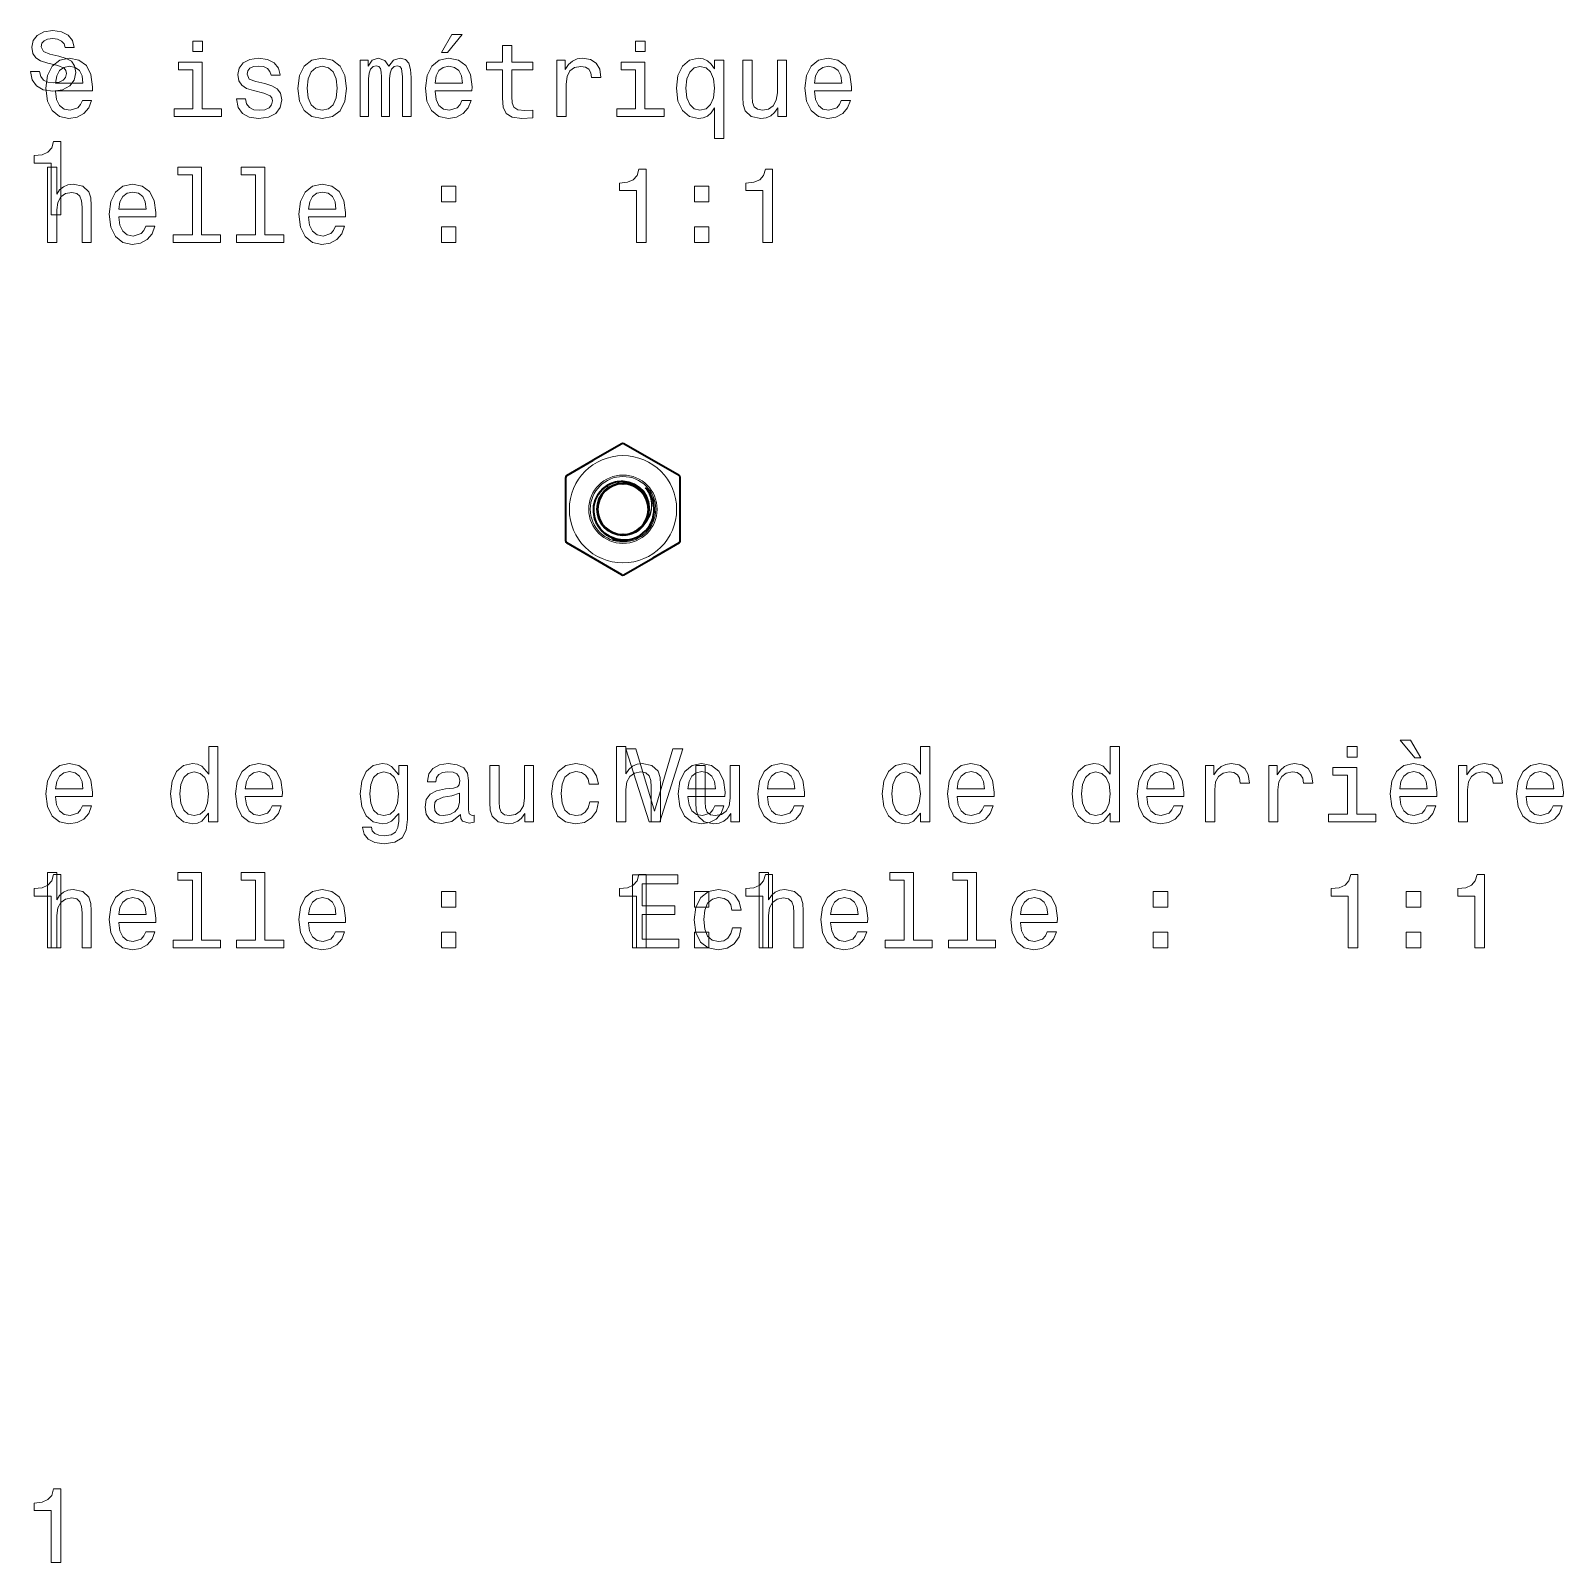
# Model space of a CAD drawing. Extents: x 562 to 708, y 370 to 457.
# Drawn here: x 634.4 to 708, y 369.9 to 443.5 of the extents above; entities that cross this region are included whole.
import ezdxf

# ---------------------------------------------------------------- set-up
doc = ezdxf.new("R2010")
doc.units = 0

msp = doc.modelspace()

# ---------------------------------------------------------------- linework, layer by layer
at = {"color": 7, "lineweight": 35, "ltscale": 0.039872}
for p, q in [((662.799, 423.647), (661.417, 422.849)), ((662.898, 417.353), (664.28, 418.151))]:
    msp.add_line(p, q, dxfattribs=at)
at = {"color": 7, "lineweight": 35, "ltscale": 0.076499}
for p, q in [((665.549, 422.117), (662.898, 423.647)), ((662.799, 417.353), (660.148, 418.883))]:
    msp.add_line(p, q, dxfattribs=at)
at = {"color": 7, "lineweight": 35, "ltscale": 0.036627}
for p, q in [((660.148, 422.117), (661.417, 422.849)), ((665.549, 418.883), (664.28, 418.151))]:
    msp.add_line(p, q, dxfattribs=at)
at = {"color": 7, "lineweight": 35, "ltscale": 0.076498}
for p, q in [((660.099, 418.97), (660.099, 422.03)), ((665.599, 418.97), (665.599, 422.03))]:
    msp.add_line(p, q, dxfattribs=at)
at = {"color": 7, "lineweight": 35, "ltscale": 0.000250245}
for p, q in [((662.844, 421.721), (662.854, 421.721)), ((662.854, 419.279), (662.844, 419.279)), ((662.854, 419.279), (662.844, 419.279)), ((662.854, 419.279), (662.844, 419.279))]:
    msp.add_line(p, q, dxfattribs=at)
at = {"color": 7, "lineweight": 13, "ltscale": 0.000260926}
for p, q in [((662.859, 421.771), (662.849, 421.771)), ((662.838, 419.229), (662.849, 419.229))]:
    msp.add_line(p, q, dxfattribs=at)
at = {"color": 7, "lineweight": 35, "ltscale": 0.001908}
msp.add_line((663.989, 421.474), (663.938, 421.531), dxfattribs=at)
at = {"color": 7, "lineweight": 35, "ltscale": 9.48012e-05}
msp.add_line((663.88, 419.845), (663.882, 419.848), dxfattribs=at)
at = {"color": 7, "lineweight": 13, "ltscale": 0.000737224}
msp.add_line((663.882, 419.848), (663.904, 419.83), dxfattribs=at)
at = {"color": 7, "lineweight": 13}
for points in [[(635.769, 442.254), (635.34, 442.355), (635.022, 442.471), (634.916, 442.708), (634.947, 442.874), (635.053, 442.995), (635.224, 443.071), (635.471, 443.101), (635.708, 443.071), (635.895, 442.98), (636.016, 442.844), (636.066, 442.663), (636.5, 442.663), (636.5, 442.673), (636.424, 443), (636.218, 443.258), (635.895, 443.419), (635.471, 443.48), (635.042, 443.419), (634.73, 443.253), (634.533, 443.005), (634.473, 442.693), (634.518, 442.39), (634.659, 442.178), (634.891, 442.027), (635.229, 441.921), (635.723, 441.8), (636.026, 441.674), (636.107, 441.573), (636.137, 441.422), (636.091, 441.235), (635.97, 441.094), (635.774, 441.003), (635.512, 440.973), (635.234, 441.003), (635.032, 441.109), (634.896, 441.281), (634.841, 441.518), (634.412, 441.518), (634.483, 441.114), (634.689, 440.822), (635.017, 440.645), (635.471, 440.58), (635.945, 440.645), (636.293, 440.822), (636.505, 441.104), (636.581, 441.472), (636.525, 441.79), (636.369, 442.007), (636.112, 442.148)], [(642.664, 442.977), (642.195, 442.977), (642.195, 442.473), (642.664, 442.473)], [(654.132, 442.433), (654.43, 442.433), (655.131, 443.29), (654.637, 443.29)], [(663.916, 442.977), (663.447, 442.977), (663.447, 442.473), (663.916, 442.473)], [(657.068, 441.595), (657.068, 440.239), (657.098, 439.8), (657.239, 439.497), (657.522, 439.321), (658.001, 439.26), (658.525, 439.286), (658.525, 439.669), (658.142, 439.639), (657.794, 439.679), (657.607, 439.805), (657.527, 440.017), (657.511, 440.315), (657.511, 441.595), (658.525, 441.595), (658.525, 441.974), (657.511, 441.974), (657.511, 442.766), (657.068, 442.766), (657.068, 441.974), (656.301, 441.974), (656.301, 441.595)], [(635.609, 440.582), (637.384, 440.582), (637.389, 440.789), (637.308, 441.369), (637.086, 441.802), (636.733, 442.065), (636.264, 442.16), (635.805, 442.059), (635.452, 441.777), (635.225, 441.318), (635.145, 440.713), (635.22, 440.093), (635.447, 439.639), (635.795, 439.356), (636.249, 439.26), (636.643, 439.326), (636.965, 439.497), (637.202, 439.77), (637.339, 440.133), (636.9, 440.133), (636.809, 439.931), (636.678, 439.78), (636.305, 439.659), (636.017, 439.714), (635.8, 439.891), (635.659, 440.178), (635.609, 440.567)], [(635.609, 440.955), (635.664, 441.303), (635.8, 441.56), (636.007, 441.717), (636.279, 441.772), (636.547, 441.717), (636.753, 441.56), (636.88, 441.303), (636.925, 440.955)], [(642.649, 439.729), (642.649, 441.974), (641.509, 441.974), (641.509, 441.595), (642.205, 441.595), (642.205, 439.729), (641.297, 439.729), (641.297, 439.356), (643.567, 439.356), (643.567, 439.729)], [(645.655, 440.935), (645.226, 441.036), (644.908, 441.152), (644.802, 441.389), (644.833, 441.555), (644.939, 441.676), (645.11, 441.752), (645.357, 441.782), (645.594, 441.752), (645.781, 441.661), (645.902, 441.525), (645.952, 441.343), (646.386, 441.343), (646.386, 441.353), (646.31, 441.681), (646.104, 441.938), (645.781, 442.1), (645.357, 442.16), (644.929, 442.1), (644.616, 441.933), (644.419, 441.686), (644.359, 441.374), (644.404, 441.071), (644.545, 440.859), (644.777, 440.708), (645.115, 440.602), (645.609, 440.481), (645.912, 440.355), (645.993, 440.254), (646.023, 440.103), (645.978, 439.916), (645.857, 439.775), (645.66, 439.684), (645.398, 439.654), (645.12, 439.684), (644.919, 439.79), (644.782, 439.961), (644.727, 440.199), (644.298, 440.199), (644.369, 439.795), (644.576, 439.503), (644.903, 439.326), (645.357, 439.26), (645.831, 439.326), (646.179, 439.503), (646.391, 439.785), (646.467, 440.153), (646.411, 440.471), (646.255, 440.688), (645.998, 440.829)], [(647.233, 440.708), (647.314, 440.093), (647.546, 439.639), (647.914, 439.356), (648.408, 439.26), (648.898, 439.356), (649.266, 439.634), (649.498, 440.088), (649.583, 440.708), (649.498, 441.323), (649.266, 441.782), (648.898, 442.059), (648.408, 442.16), (647.914, 442.059), (647.546, 441.777), (647.314, 441.323)], [(647.687, 440.713), (647.733, 441.167), (647.874, 441.495), (648.101, 441.696), (648.408, 441.767), (648.711, 441.696), (648.938, 441.5), (649.079, 441.167), (649.13, 440.713), (649.079, 440.254), (648.938, 439.921), (648.711, 439.719), (648.408, 439.654), (648.101, 439.719), (647.874, 439.921), (647.733, 440.254)], [(650.224, 439.356), (650.632, 439.356), (650.632, 441.167), (650.658, 441.439), (650.733, 441.636), (650.849, 441.752), (651.001, 441.797), (651.122, 441.757), (651.202, 441.656), (651.243, 441.485), (651.258, 441.258), (651.258, 439.356), (651.641, 439.356), (651.641, 441.167), (651.666, 441.434), (651.742, 441.631), (651.863, 441.752), (652.014, 441.797), (652.135, 441.757), (652.216, 441.656), (652.266, 441.258), (652.266, 439.356), (652.675, 439.356), (652.675, 441.227), (652.65, 441.616), (652.569, 441.913), (652.408, 442.095), (652.145, 442.16), (651.838, 442.059), (651.601, 441.767), (651.414, 442.054), (651.102, 442.16), (650.814, 442.059), (650.617, 441.777), (650.617, 442.065), (650.224, 442.065)], [(653.825, 440.582), (655.6, 440.582), (655.605, 440.789), (655.524, 441.369), (655.302, 441.802), (654.949, 442.065), (654.48, 442.16), (654.022, 442.059), (653.669, 441.777), (653.442, 441.318), (653.361, 440.713), (653.437, 440.093), (653.663, 439.639), (654.011, 439.356), (654.465, 439.26), (654.859, 439.326), (655.181, 439.497), (655.419, 439.77), (655.555, 440.133), (655.116, 440.133), (655.025, 439.931), (654.894, 439.78), (654.521, 439.659), (654.233, 439.714), (654.016, 439.891), (653.875, 440.178), (653.825, 440.567)], [(653.825, 440.955), (653.88, 441.303), (654.016, 441.56), (654.223, 441.717), (654.496, 441.772), (654.763, 441.717), (654.97, 441.56), (655.096, 441.303), (655.141, 440.955)], [(659.675, 439.356), (660.119, 439.356), (660.119, 440.905), (660.164, 441.278), (660.3, 441.545), (660.522, 441.706), (660.82, 441.762), (661.042, 441.727), (661.208, 441.626), (661.309, 441.454), (661.344, 441.222), (661.793, 441.222), (661.733, 441.631), (661.566, 441.923), (661.289, 442.1), (660.911, 442.16), (660.653, 442.12), (660.431, 442.019), (660.235, 441.848), (660.078, 441.616), (660.078, 442.065), (659.675, 442.065)], [(663.901, 439.729), (663.901, 441.974), (662.761, 441.974), (662.761, 441.595), (663.457, 441.595), (663.457, 439.729), (662.55, 439.729), (662.55, 439.356), (664.819, 439.356), (664.819, 439.729)], [(667.245, 441.646), (667.089, 441.873), (666.912, 442.034), (666.705, 442.125), (666.468, 442.16), (666.04, 442.059), (665.707, 441.777), (665.49, 441.323), (665.414, 440.713), (665.49, 440.098), (665.707, 439.644), (666.04, 439.356), (666.468, 439.26), (666.705, 439.291), (666.907, 439.376), (667.083, 439.533), (667.245, 439.77), (667.245, 438.307), (667.689, 438.307), (667.689, 442.065), (667.245, 442.065)], [(665.868, 440.713), (665.913, 441.162), (666.055, 441.49), (666.266, 441.691), (666.544, 441.762), (666.836, 441.691), (667.058, 441.495), (667.189, 441.167), (667.24, 440.713), (667.189, 440.254), (667.058, 439.926), (666.836, 439.724), (666.544, 439.659), (666.266, 439.724), (666.055, 439.926), (665.913, 440.259)], [(670.705, 442.065), (670.261, 442.065), (670.261, 440.501), (670.21, 440.138), (670.064, 439.876), (669.837, 439.714), (669.54, 439.664), (669.302, 439.704), (669.151, 439.825), (669.065, 440.032), (669.045, 440.325), (669.045, 442.065), (668.602, 442.065), (668.602, 440.284), (668.617, 439.926), (668.712, 439.629), (669.005, 439.356), (669.474, 439.26), (669.726, 439.296), (669.943, 439.387), (670.13, 439.543), (670.281, 439.77), (670.281, 439.356), (670.705, 439.356)], [(672.041, 440.582), (673.816, 440.582), (673.821, 440.789), (673.741, 441.369), (673.519, 441.802), (673.166, 442.065), (672.697, 442.16), (672.238, 442.059), (671.885, 441.777), (671.658, 441.318), (671.577, 440.713), (671.653, 440.093), (671.88, 439.639), (672.228, 439.356), (672.681, 439.26), (673.075, 439.326), (673.398, 439.497), (673.635, 439.77), (673.771, 440.133), (673.332, 440.133), (673.241, 439.931), (673.11, 439.78), (672.737, 439.659), (672.449, 439.714), (672.233, 439.891), (672.091, 440.178), (672.041, 440.567)], [(672.041, 440.955), (672.096, 441.303), (672.233, 441.56), (672.439, 441.717), (672.712, 441.772), (672.979, 441.717), (673.186, 441.56), (673.312, 441.303), (673.357, 440.955)], [(635.396, 434.629), (635.854, 434.629), (635.854, 438.154), (635.512, 438.154), (635.421, 437.846), (635.239, 437.639), (634.962, 437.518), (634.579, 437.478), (634.579, 437.12), (635.396, 437.12)], [(635.22, 433.309), (635.664, 433.309), (635.664, 434.873), (635.71, 435.231), (635.856, 435.493), (636.083, 435.655), (636.385, 435.715), (636.627, 435.665), (636.779, 435.528), (636.854, 435.302), (636.88, 434.999), (636.88, 433.309), (637.323, 433.309), (637.323, 435.09), (637.303, 435.448), (637.212, 435.745), (636.915, 436.018), (636.451, 436.113), (636.199, 436.078), (635.982, 435.982), (635.8, 435.831), (635.664, 435.624), (635.664, 436.93), (635.22, 436.93)], [(642.175, 436.557), (642.175, 433.683), (641.262, 433.683), (641.262, 433.309), (643.527, 433.309), (643.527, 433.683), (642.619, 433.683), (642.619, 436.93), (641.479, 436.93), (641.479, 436.557)], [(645.211, 436.557), (645.211, 433.683), (644.298, 433.683), (644.298, 433.309), (646.563, 433.309), (646.563, 433.683), (645.655, 433.683), (645.655, 436.93), (644.515, 436.93), (644.515, 436.557)], [(663.498, 433.309), (663.957, 433.309), (663.957, 436.835), (663.614, 436.835), (663.523, 436.527), (663.341, 436.32), (663.064, 436.199), (662.681, 436.159), (662.681, 435.801), (663.498, 435.801)], [(669.57, 433.309), (670.029, 433.309), (670.029, 436.835), (669.686, 436.835), (669.595, 436.527), (669.413, 436.32), (669.136, 436.199), (668.753, 436.159), (668.753, 435.801), (669.57, 435.801)], [(638.645, 434.535), (640.42, 434.535), (640.425, 434.742), (640.344, 435.322), (640.122, 435.755), (639.769, 436.018), (639.3, 436.113), (638.841, 436.013), (638.488, 435.73), (638.261, 435.271), (638.181, 434.666), (638.256, 434.046), (638.483, 433.592), (638.831, 433.309), (639.285, 433.214), (639.679, 433.279), (640.001, 433.451), (640.238, 433.723), (640.375, 434.086), (639.936, 434.086), (639.845, 433.884), (639.714, 433.733), (639.341, 433.612), (639.053, 433.668), (638.836, 433.844), (638.695, 434.132), (638.645, 434.52)], [(638.645, 434.908), (638.7, 435.256), (638.836, 435.513), (639.043, 435.67), (639.315, 435.725), (639.583, 435.67), (639.79, 435.513), (639.916, 435.256), (639.961, 434.908)], [(647.753, 434.535), (649.528, 434.535), (649.533, 434.742), (649.452, 435.322), (649.23, 435.755), (648.877, 436.018), (648.408, 436.113), (647.949, 436.013), (647.596, 435.73), (647.37, 435.271), (647.289, 434.666), (647.364, 434.046), (647.591, 433.592), (647.939, 433.309), (648.393, 433.214), (648.787, 433.279), (649.109, 433.451), (649.346, 433.723), (649.483, 434.086), (649.044, 434.086), (648.953, 433.884), (648.822, 433.733), (648.449, 433.612), (648.161, 433.668), (647.944, 433.844), (647.803, 434.132), (647.753, 434.52)], [(647.753, 434.908), (647.808, 435.256), (647.944, 435.513), (648.151, 435.67), (648.424, 435.725), (648.691, 435.67), (648.898, 435.513), (649.024, 435.256), (649.069, 434.908)], [(654.132, 435.266), (654.828, 435.266), (654.828, 436.018), (654.132, 436.018)], [(666.277, 435.266), (666.973, 435.266), (666.973, 436.018), (666.277, 436.018)], [(654.132, 433.309), (654.828, 433.309), (654.828, 434.061), (654.132, 434.061)], [(666.277, 433.309), (666.973, 433.309), (666.973, 434.061), (666.277, 434.061)], [(701.157, 408.56), (700.653, 409.417), (700.158, 409.417), (700.859, 408.56)], [(642.957, 405.902), (642.957, 405.483), (643.4, 405.483), (643.4, 409.104), (642.962, 409.104), (642.962, 407.778), (642.624, 408.161), (642.417, 408.252), (642.18, 408.287), (641.751, 408.187), (641.419, 407.904), (641.202, 407.45), (641.126, 406.84), (641.202, 406.23), (641.419, 405.771), (641.751, 405.483), (642.18, 405.388), (642.417, 405.423), (642.629, 405.514)], [(662.545, 405.483), (662.988, 405.483), (662.988, 407.047), (663.034, 407.405), (663.18, 407.667), (663.407, 407.829), (663.71, 407.889), (663.952, 407.839), (664.103, 407.702), (664.179, 407.475), (664.204, 407.173), (664.204, 405.483), (664.648, 405.483), (664.648, 407.264), (664.627, 407.622), (664.537, 407.919), (664.239, 408.192), (663.775, 408.287), (663.523, 408.252), (663.306, 408.156), (663.125, 408.005), (662.988, 407.798), (662.988, 409.104), (662.545, 409.104)], [(665.244, 408.988), (664.367, 406.008), (663.464, 408.988), (662.985, 408.988), (664.114, 405.483), (664.619, 405.483), (665.723, 408.988)], [(677.131, 405.902), (677.131, 405.483), (677.575, 405.483), (677.575, 409.104), (677.136, 409.104), (677.136, 407.778), (676.798, 408.161), (676.591, 408.252), (676.354, 408.287), (675.926, 408.187), (675.593, 407.904), (675.376, 407.45), (675.3, 406.84), (675.376, 406.23), (675.593, 405.771), (675.926, 405.483), (676.354, 405.388), (676.591, 405.423), (676.803, 405.514)], [(686.239, 405.902), (686.239, 405.483), (686.683, 405.483), (686.683, 409.104), (686.244, 409.104), (686.244, 407.778), (685.906, 408.161), (685.699, 408.252), (685.462, 408.287), (685.034, 408.187), (684.701, 407.904), (684.484, 407.45), (684.408, 406.84), (684.484, 406.23), (684.701, 405.771), (685.034, 405.483), (685.462, 405.388), (685.699, 405.423), (685.911, 405.514)], [(698.091, 409.104), (697.622, 409.104), (697.622, 408.6), (698.091, 408.6)], [(635.609, 406.709), (637.384, 406.709), (637.389, 406.916), (637.308, 407.496), (637.086, 407.929), (636.733, 408.192), (636.264, 408.287), (635.805, 408.187), (635.452, 407.904), (635.225, 407.445), (635.145, 406.84), (635.22, 406.22), (635.447, 405.766), (635.795, 405.483), (636.249, 405.388), (636.643, 405.453), (636.965, 405.625), (637.202, 405.897), (637.339, 406.26), (636.9, 406.26), (636.809, 406.058), (636.678, 405.907), (636.305, 405.786), (636.017, 405.841), (635.8, 406.018), (635.659, 406.305), (635.609, 406.694)], [(635.609, 407.082), (635.664, 407.43), (635.8, 407.687), (636.007, 407.844), (636.279, 407.899), (636.547, 407.844), (636.753, 407.687), (636.88, 407.43), (636.925, 407.082)], [(642.256, 407.889), (642.548, 407.818), (642.77, 407.622), (642.901, 407.294), (642.952, 406.84), (642.901, 406.381), (642.77, 406.053), (642.548, 405.852), (642.256, 405.786), (641.978, 405.852), (641.766, 406.053), (641.625, 406.386), (641.58, 406.84), (641.625, 407.289), (641.766, 407.617), (641.978, 407.818)], [(644.717, 406.709), (646.492, 406.709), (646.497, 406.916), (646.416, 407.496), (646.194, 407.929), (645.841, 408.192), (645.372, 408.287), (644.913, 408.187), (644.56, 407.904), (644.333, 407.445), (644.253, 406.84), (644.328, 406.22), (644.555, 405.766), (644.903, 405.483), (645.357, 405.388), (645.751, 405.453), (646.073, 405.625), (646.31, 405.897), (646.447, 406.26), (646.008, 406.26), (645.917, 406.058), (645.786, 405.907), (645.413, 405.786), (645.125, 405.841), (644.908, 406.018), (644.767, 406.305), (644.717, 406.694)], [(644.717, 407.082), (644.772, 407.43), (644.908, 407.687), (645.115, 407.844), (645.388, 407.899), (645.655, 407.844), (645.862, 407.687), (645.988, 407.43), (646.033, 407.082)], [(652.509, 405.604), (652.509, 408.192), (652.085, 408.192), (652.085, 407.753), (651.737, 408.151), (651.525, 408.252), (651.288, 408.287), (650.859, 408.187), (650.527, 407.904), (650.31, 407.45), (650.234, 406.84), (650.31, 406.225), (650.527, 405.771), (650.859, 405.483), (651.288, 405.388), (651.53, 405.423), (651.732, 405.514), (652.085, 405.897), (652.085, 405.514), (652.045, 405.211), (651.934, 404.994), (651.722, 404.868), (651.404, 404.823), (651.127, 404.853), (650.93, 404.929), (650.814, 405.06), (650.779, 405.236), (650.35, 405.236), (650.35, 405.216), (650.416, 404.893), (650.617, 404.651), (650.94, 404.495), (651.379, 404.439), (651.903, 404.515), (652.251, 404.727), (652.448, 405.095)], [(650.693, 406.84), (650.738, 407.289), (650.875, 407.622), (651.086, 407.818), (651.369, 407.889), (651.666, 407.818), (651.888, 407.622), (652.024, 407.289), (652.075, 406.84), (652.024, 406.381), (651.888, 406.053), (651.666, 405.852), (651.369, 405.786), (651.086, 405.852), (650.875, 406.053), (650.738, 406.386)], [(655.045, 405.836), (655.045, 405.821), (655.07, 405.65), (655.146, 405.529), (655.464, 405.433), (655.711, 405.473), (655.711, 405.816), (655.605, 405.801), (655.464, 405.867), (655.439, 406.068), (655.439, 407.47), (655.378, 407.829), (655.202, 408.081), (654.894, 408.232), (654.46, 408.287), (654.037, 408.227), (653.724, 408.055), (653.527, 407.788), (653.462, 407.435), (653.462, 407.405), (653.86, 407.405), (653.895, 407.617), (654.006, 407.768), (654.188, 407.859), (654.445, 407.894), (654.692, 407.869), (654.869, 407.793), (654.975, 407.662), (655.01, 407.481), (654.99, 407.269), (654.909, 407.163), (654.707, 407.112), (654.329, 407.072), (653.895, 406.981), (653.588, 406.82), (653.406, 406.568), (653.351, 406.195), (653.401, 405.862), (653.558, 405.615), (653.81, 405.458), (654.158, 405.403), (654.627, 405.509)], [(658.56, 408.192), (658.117, 408.192), (658.117, 406.628), (658.066, 406.265), (657.92, 406.003), (657.693, 405.841), (657.395, 405.791), (657.158, 405.831), (657.007, 405.952), (656.921, 406.159), (656.901, 406.452), (656.901, 408.192), (656.457, 408.192), (656.457, 406.411), (656.473, 406.053), (656.568, 405.756), (656.861, 405.483), (657.33, 405.388), (657.582, 405.423), (657.799, 405.514), (657.985, 405.67), (658.137, 405.897), (658.137, 405.483), (658.56, 405.483)], [(661.233, 407.294), (661.672, 407.294), (661.581, 407.697), (661.364, 408.015), (661.027, 408.212), (660.588, 408.287), (660.104, 408.187), (659.735, 407.904), (659.503, 407.445), (659.423, 406.83), (659.498, 406.22), (659.725, 405.766), (660.083, 405.483), (660.573, 405.388), (661.006, 405.463), (661.344, 405.675), (661.576, 406.008), (661.677, 406.452), (661.253, 406.452), (661.178, 406.169), (661.037, 405.957), (660.835, 405.826), (660.588, 405.786), (660.28, 405.852), (660.058, 406.053), (659.922, 406.381), (659.877, 406.845), (659.922, 407.299), (660.063, 407.627), (660.29, 407.829), (660.588, 407.899), (660.85, 407.854), (661.047, 407.738), (661.178, 407.546)], [(665.969, 406.709), (667.744, 406.709), (667.749, 406.916), (667.668, 407.496), (667.447, 407.929), (667.094, 408.192), (666.625, 408.287), (666.166, 408.187), (665.813, 407.904), (665.586, 407.445), (665.505, 406.84), (665.581, 406.22), (665.808, 405.766), (666.156, 405.483), (666.609, 405.388), (667.003, 405.453), (667.326, 405.625), (667.563, 405.897), (667.699, 406.26), (667.26, 406.26), (667.169, 406.058), (667.038, 405.907), (666.665, 405.786), (666.377, 405.841), (666.161, 406.018), (666.019, 406.305), (665.969, 406.694)], [(665.969, 407.082), (666.024, 407.43), (666.161, 407.687), (666.367, 407.844), (666.64, 407.899), (666.907, 407.844), (667.114, 407.687), (667.24, 407.43), (667.285, 407.082)], [(668.446, 408.192), (668.003, 408.192), (668.003, 406.628), (667.952, 406.265), (667.806, 406.003), (667.579, 405.841), (667.281, 405.791), (667.044, 405.831), (666.893, 405.952), (666.807, 406.159), (666.787, 406.452), (666.787, 408.192), (666.343, 408.192), (666.343, 406.411), (666.359, 406.053), (666.454, 405.756), (666.747, 405.483), (667.216, 405.388), (667.468, 405.423), (667.685, 405.514), (667.872, 405.67), (668.023, 405.897), (668.023, 405.483), (668.446, 405.483)], [(669.783, 406.709), (671.558, 406.709), (671.563, 406.916), (671.483, 407.496), (671.261, 407.929), (670.908, 408.192), (670.439, 408.287), (669.98, 408.187), (669.627, 407.904), (669.4, 407.445), (669.319, 406.84), (669.395, 406.22), (669.622, 405.766), (669.97, 405.483), (670.423, 405.388), (670.817, 405.453), (671.14, 405.625), (671.377, 405.897), (671.513, 406.26), (671.074, 406.26), (670.983, 406.058), (670.852, 405.907), (670.479, 405.786), (670.191, 405.841), (669.975, 406.018), (669.833, 406.305), (669.783, 406.694)], [(669.783, 407.082), (669.838, 407.43), (669.975, 407.687), (670.181, 407.844), (670.454, 407.899), (670.721, 407.844), (670.928, 407.687), (671.054, 407.43), (671.099, 407.082)], [(676.43, 407.889), (676.722, 407.818), (676.944, 407.622), (677.075, 407.294), (677.126, 406.84), (677.075, 406.381), (676.944, 406.053), (676.722, 405.852), (676.43, 405.786), (676.153, 405.852), (675.941, 406.053), (675.799, 406.386), (675.754, 406.84), (675.799, 407.289), (675.941, 407.617), (676.153, 407.818)], [(678.891, 406.709), (680.666, 406.709), (680.671, 406.916), (680.591, 407.496), (680.369, 407.929), (680.016, 408.192), (679.547, 408.287), (679.088, 408.187), (678.735, 407.904), (678.508, 407.445), (678.427, 406.84), (678.503, 406.22), (678.73, 405.766), (679.078, 405.483), (679.531, 405.388), (679.925, 405.453), (680.248, 405.625), (680.485, 405.897), (680.621, 406.26), (680.182, 406.26), (680.091, 406.058), (679.96, 405.907), (679.587, 405.786), (679.299, 405.841), (679.083, 406.018), (678.941, 406.305), (678.891, 406.694)], [(678.891, 407.082), (678.946, 407.43), (679.083, 407.687), (679.289, 407.844), (679.562, 407.899), (679.829, 407.844), (680.036, 407.687), (680.162, 407.43), (680.207, 407.082)], [(685.538, 407.889), (685.831, 407.818), (686.052, 407.622), (686.184, 407.294), (686.234, 406.84), (686.184, 406.381), (686.052, 406.053), (685.831, 405.852), (685.538, 405.786), (685.261, 405.852), (685.049, 406.053), (684.908, 406.386), (684.862, 406.84), (684.908, 407.289), (685.049, 407.617), (685.261, 407.818)], [(687.999, 406.709), (689.774, 406.709), (689.779, 406.916), (689.699, 407.496), (689.477, 407.929), (689.124, 408.192), (688.655, 408.287), (688.196, 408.187), (687.843, 407.904), (687.616, 407.445), (687.535, 406.84), (687.611, 406.22), (687.838, 405.766), (688.186, 405.483), (688.64, 405.388), (689.033, 405.453), (689.356, 405.625), (689.593, 405.897), (689.729, 406.26), (689.29, 406.26), (689.199, 406.058), (689.068, 405.907), (688.695, 405.786), (688.408, 405.841), (688.191, 406.018), (688.049, 406.305), (687.999, 406.694)], [(687.999, 407.082), (688.055, 407.43), (688.191, 407.687), (688.398, 407.844), (688.67, 407.899), (688.937, 407.844), (689.144, 407.687), (689.27, 407.43), (689.315, 407.082)], [(690.813, 405.483), (691.257, 405.483), (691.257, 407.032), (691.302, 407.405), (691.439, 407.672), (691.66, 407.834), (691.958, 407.889), (692.18, 407.854), (692.346, 407.753), (692.447, 407.581), (692.483, 407.349), (692.931, 407.349), (692.871, 407.758), (692.704, 408.05), (692.427, 408.227), (692.049, 408.287), (691.792, 408.247), (691.57, 408.146), (691.373, 407.975), (691.217, 407.743), (691.217, 408.192), (690.813, 408.192)], [(693.849, 405.483), (694.293, 405.483), (694.293, 407.032), (694.338, 407.405), (694.475, 407.672), (694.696, 407.834), (694.994, 407.889), (695.216, 407.854), (695.382, 407.753), (695.483, 407.581), (695.519, 407.349), (695.967, 407.349), (695.907, 407.758), (695.74, 408.05), (695.463, 408.227), (695.085, 408.287), (694.828, 408.247), (694.606, 408.146), (694.409, 407.975), (694.253, 407.743), (694.253, 408.192), (693.849, 408.192)], [(698.075, 405.857), (698.075, 408.101), (696.936, 408.101), (696.936, 407.723), (697.632, 407.723), (697.632, 405.857), (696.724, 405.857), (696.724, 405.483), (698.993, 405.483), (698.993, 405.857)], [(700.143, 406.709), (701.918, 406.709), (701.923, 406.916), (701.843, 407.496), (701.621, 407.929), (701.268, 408.192), (700.799, 408.287), (700.34, 408.187), (699.987, 407.904), (699.76, 407.445), (699.679, 406.84), (699.755, 406.22), (699.982, 405.766), (700.33, 405.483), (700.784, 405.388), (701.177, 405.453), (701.5, 405.625), (701.737, 405.897), (701.873, 406.26), (701.434, 406.26), (701.343, 406.058), (701.212, 405.907), (700.839, 405.786), (700.552, 405.841), (700.335, 406.018), (700.194, 406.305), (700.143, 406.694)], [(700.143, 407.082), (700.199, 407.43), (700.335, 407.687), (700.542, 407.844), (700.814, 407.899), (701.081, 407.844), (701.288, 407.687), (701.414, 407.43), (701.459, 407.082)], [(702.957, 405.483), (703.401, 405.483), (703.401, 407.032), (703.446, 407.405), (703.583, 407.672), (703.805, 407.834), (704.102, 407.889), (704.324, 407.854), (704.49, 407.753), (704.591, 407.581), (704.627, 407.349), (705.075, 407.349), (705.015, 407.758), (704.849, 408.05), (704.571, 408.227), (704.193, 408.287), (703.936, 408.247), (703.714, 408.146), (703.517, 407.975), (703.361, 407.743), (703.361, 408.192), (702.957, 408.192)], [(706.215, 406.709), (707.99, 406.709), (707.995, 406.916), (707.915, 407.496), (707.693, 407.929), (707.34, 408.192), (706.871, 408.287), (706.412, 408.187), (706.059, 407.904), (705.832, 407.445), (705.751, 406.84), (705.827, 406.22), (706.054, 405.766), (706.402, 405.483), (706.856, 405.388), (707.249, 405.453), (707.572, 405.625), (707.809, 405.897), (707.945, 406.26), (707.506, 406.26), (707.416, 406.058), (707.284, 405.907), (706.911, 405.786), (706.624, 405.841), (706.407, 406.018), (706.266, 406.305), (706.215, 406.694)], [(706.215, 407.082), (706.271, 407.43), (706.407, 407.687), (706.614, 407.844), (706.886, 407.899), (707.153, 407.844), (707.36, 407.687), (707.486, 407.43), (707.531, 407.082)], [(654.995, 406.432), (654.934, 406.169), (654.773, 405.968), (654.531, 405.836), (654.233, 405.791), (654.042, 405.816), (653.906, 405.897), (653.82, 406.038), (653.795, 406.235), (653.815, 406.411), (653.895, 406.537), (654.218, 406.679), (654.627, 406.739), (654.995, 406.86)], [(635.396, 399.437), (635.854, 399.437), (635.854, 402.962), (635.512, 402.962), (635.421, 402.654), (635.239, 402.447), (634.962, 402.326), (634.579, 402.286), (634.579, 401.928), (635.396, 401.928)], [(635.22, 399.437), (635.664, 399.437), (635.664, 401), (635.71, 401.358), (635.856, 401.62), (636.083, 401.782), (636.385, 401.842), (636.627, 401.792), (636.779, 401.656), (636.854, 401.429), (636.88, 401.126), (636.88, 399.437), (637.323, 399.437), (637.323, 401.217), (637.303, 401.575), (637.212, 401.872), (636.915, 402.145), (636.451, 402.241), (636.199, 402.205), (635.982, 402.109), (635.8, 401.958), (635.664, 401.751), (635.664, 403.058), (635.22, 403.058)], [(642.175, 402.684), (642.175, 399.81), (641.262, 399.81), (641.262, 399.437), (643.527, 399.437), (643.527, 399.81), (642.619, 399.81), (642.619, 403.058), (641.479, 403.058), (641.479, 402.684)], [(645.211, 402.684), (645.211, 399.81), (644.298, 399.81), (644.298, 399.437), (646.563, 399.437), (646.563, 399.81), (645.655, 399.81), (645.655, 403.058), (644.515, 403.058), (644.515, 402.684)], [(663.498, 399.437), (663.957, 399.437), (663.957, 402.962), (663.614, 402.962), (663.523, 402.654), (663.341, 402.447), (663.064, 402.326), (662.681, 402.286), (662.681, 401.928), (663.498, 401.928)], [(663.307, 399.437), (665.526, 399.437), (665.526, 399.86), (663.771, 399.86), (663.771, 401.045), (665.335, 401.045), (665.335, 401.464), (663.771, 401.464), (663.771, 402.513), (665.486, 402.513), (665.486, 402.937), (663.307, 402.937)], [(669.57, 399.437), (670.029, 399.437), (670.029, 402.962), (669.686, 402.962), (669.595, 402.654), (669.413, 402.447), (669.136, 402.326), (668.753, 402.286), (668.753, 401.928), (669.57, 401.928)], [(669.395, 399.437), (669.838, 399.437), (669.838, 401), (669.884, 401.358), (670.03, 401.62), (670.257, 401.782), (670.56, 401.842), (670.802, 401.792), (670.953, 401.656), (671.029, 401.429), (671.054, 401.126), (671.054, 399.437), (671.498, 399.437), (671.498, 401.217), (671.477, 401.575), (671.387, 401.872), (671.089, 402.145), (670.625, 402.241), (670.373, 402.205), (670.156, 402.109), (669.975, 401.958), (669.838, 401.751), (669.838, 403.058), (669.395, 403.058)], [(676.349, 402.684), (676.349, 399.81), (675.436, 399.81), (675.436, 399.437), (677.701, 399.437), (677.701, 399.81), (676.793, 399.81), (676.793, 403.058), (675.653, 403.058), (675.653, 402.684)], [(679.385, 402.684), (679.385, 399.81), (678.472, 399.81), (678.472, 399.437), (680.737, 399.437), (680.737, 399.81), (679.829, 399.81), (679.829, 403.058), (678.689, 403.058), (678.689, 402.684)], [(697.672, 399.437), (698.131, 399.437), (698.131, 402.962), (697.788, 402.962), (697.697, 402.654), (697.516, 402.447), (697.238, 402.326), (696.855, 402.286), (696.855, 401.928), (697.672, 401.928)], [(703.744, 399.437), (704.203, 399.437), (704.203, 402.962), (703.86, 402.962), (703.769, 402.654), (703.588, 402.447), (703.31, 402.326), (702.927, 402.286), (702.927, 401.928), (703.744, 401.928)], [(638.645, 400.662), (640.42, 400.662), (640.425, 400.869), (640.344, 401.449), (640.122, 401.883), (639.769, 402.145), (639.3, 402.241), (638.841, 402.14), (638.488, 401.857), (638.261, 401.398), (638.181, 400.793), (638.256, 400.173), (638.483, 399.719), (638.831, 399.437), (639.285, 399.341), (639.679, 399.406), (640.001, 399.578), (640.238, 399.85), (640.375, 400.213), (639.936, 400.213), (639.845, 400.012), (639.714, 399.86), (639.341, 399.739), (639.053, 399.795), (638.836, 399.971), (638.695, 400.259), (638.645, 400.647)], [(638.645, 401.035), (638.7, 401.383), (638.836, 401.64), (639.043, 401.797), (639.315, 401.852), (639.583, 401.797), (639.79, 401.64), (639.916, 401.383), (639.961, 401.035)], [(647.753, 400.662), (649.528, 400.662), (649.533, 400.869), (649.452, 401.449), (649.23, 401.883), (648.877, 402.145), (648.408, 402.241), (647.949, 402.14), (647.596, 401.857), (647.37, 401.398), (647.289, 400.793), (647.364, 400.173), (647.591, 399.719), (647.939, 399.437), (648.393, 399.341), (648.787, 399.406), (649.109, 399.578), (649.346, 399.85), (649.483, 400.213), (649.044, 400.213), (648.953, 400.012), (648.822, 399.86), (648.449, 399.739), (648.161, 399.795), (647.944, 399.971), (647.803, 400.259), (647.753, 400.647)], [(647.753, 401.035), (647.808, 401.383), (647.944, 401.64), (648.151, 401.797), (648.424, 401.852), (648.691, 401.797), (648.898, 401.64), (649.024, 401.383), (649.069, 401.035)], [(654.132, 401.393), (654.828, 401.393), (654.828, 402.145), (654.132, 402.145)], [(668.083, 401.247), (668.522, 401.247), (668.431, 401.651), (668.214, 401.968), (667.877, 402.165), (667.438, 402.241), (666.954, 402.14), (666.586, 401.857), (666.354, 401.398), (666.273, 400.783), (666.349, 400.173), (666.575, 399.719), (666.934, 399.437), (667.423, 399.341), (667.856, 399.416), (668.194, 399.628), (668.426, 399.961), (668.527, 400.405), (668.104, 400.405), (668.028, 400.122), (667.887, 399.911), (667.685, 399.78), (667.438, 399.739), (667.13, 399.805), (666.908, 400.006), (666.772, 400.334), (666.727, 400.798), (666.772, 401.252), (666.913, 401.58), (667.14, 401.782), (667.438, 401.852), (667.7, 401.807), (667.897, 401.691), (668.028, 401.499)], [(666.277, 401.393), (666.973, 401.393), (666.973, 402.145), (666.277, 402.145)], [(672.819, 400.662), (674.594, 400.662), (674.599, 400.869), (674.519, 401.449), (674.297, 401.883), (673.944, 402.145), (673.475, 402.241), (673.016, 402.14), (672.663, 401.857), (672.436, 401.398), (672.355, 400.793), (672.431, 400.173), (672.658, 399.719), (673.006, 399.437), (673.459, 399.341), (673.853, 399.406), (674.176, 399.578), (674.413, 399.85), (674.549, 400.213), (674.11, 400.213), (674.019, 400.012), (673.888, 399.86), (673.515, 399.739), (673.227, 399.795), (673.011, 399.971), (672.869, 400.259), (672.819, 400.647)], [(672.819, 401.035), (672.874, 401.383), (673.011, 401.64), (673.217, 401.797), (673.49, 401.852), (673.757, 401.797), (673.964, 401.64), (674.09, 401.383), (674.135, 401.035)], [(681.927, 400.662), (683.702, 400.662), (683.707, 400.869), (683.627, 401.449), (683.405, 401.883), (683.052, 402.145), (682.583, 402.241), (682.124, 402.14), (681.771, 401.857), (681.544, 401.398), (681.463, 400.793), (681.539, 400.173), (681.766, 399.719), (682.114, 399.437), (682.568, 399.341), (682.961, 399.406), (683.284, 399.578), (683.521, 399.85), (683.657, 400.213), (683.218, 400.213), (683.127, 400.012), (682.996, 399.86), (682.623, 399.739), (682.336, 399.795), (682.119, 399.971), (681.977, 400.259), (681.927, 400.647)], [(681.927, 401.035), (681.983, 401.383), (682.119, 401.64), (682.325, 401.797), (682.598, 401.852), (682.865, 401.797), (683.072, 401.64), (683.198, 401.383), (683.243, 401.035)], [(688.307, 401.393), (689.003, 401.393), (689.003, 402.145), (688.307, 402.145)], [(700.451, 401.393), (701.147, 401.393), (701.147, 402.145), (700.451, 402.145)], [(654.132, 399.437), (654.828, 399.437), (654.828, 400.188), (654.132, 400.188)], [(666.277, 399.437), (666.973, 399.437), (666.973, 400.188), (666.277, 400.188)], [(688.307, 399.437), (689.003, 399.437), (689.003, 400.188), (688.307, 400.188)], [(700.451, 399.437), (701.147, 399.437), (701.147, 400.188), (700.451, 400.188)], [(635.396, 369.933), (635.854, 369.933), (635.854, 373.458), (635.512, 373.458), (635.421, 373.15), (635.239, 372.943), (634.962, 372.822), (634.579, 372.782), (634.579, 372.424), (635.396, 372.424)]]:
    msp.add_lwpolyline(points, close=True, dxfattribs=at)
for points in [[(662.354, 419.084), (662.055, 419.24), (661.801, 419.458), (661.604, 419.726), (661.473, 420.029), (661.413, 420.351), (661.428, 420.674), (661.513, 420.983), (661.664, 421.263), (661.873, 421.5), (662.127, 421.684)], [(662.853, 421.858), (663.139, 421.816), (663.406, 421.715), (663.645, 421.56), (663.843, 421.361), (663.994, 421.125), (664.09, 420.864), (664.128, 420.593), (664.108, 420.322), (664.032, 420.064), (663.904, 419.83)], [(663.938, 421.531), (664.075, 421.303), (664.167, 421.06), (664.213, 420.81), (664.213, 420.56), (664.188, 420.399), (664.144, 420.244), (664.005, 419.962), (663.904, 419.83)], [(664.048, 421.401), (664.177, 421.104), (664.236, 420.794), (664.225, 420.486), (664.149, 420.196), (664.014, 419.937), (663.919, 419.814)]]:
    msp.add_lwpolyline(points, dxfattribs=at)
at = {"color": 7, "lineweight": 35}
for points in [[(663.141, 419.029), (662.828, 419.013), (662.522, 419.06), (662.235, 419.169), (661.978, 419.334), (661.763, 419.547), (661.598, 419.798), (661.49, 420.076), (661.442, 420.368), (661.455, 420.661), (661.529, 420.944), (661.659, 421.202), (661.838, 421.427), (662.059, 421.608), (662.14, 421.657)], [(662.85, 421.829), (663.129, 421.788), (663.391, 421.69), (663.624, 421.54), (663.818, 421.345), (663.985, 421.075), (664.079, 420.774), (664.096, 420.463), (664.037, 420.16), (663.906, 419.885), (663.882, 419.848)]]:
    msp.add_lwpolyline(points, dxfattribs=at)
at = {"color": 7, "lineweight": 13}
for radius in [2.575, 1.641, 1.571]:
    msp.add_circle((662.849, 420.5), radius, dxfattribs=at)
at = {"color": 7, "lineweight": 35}
for centre, radius, start, end in [((662.849, 423.56), 0.1, 60, 120), ((660.198, 422.03), 0.1, 120, 179.99999), ((662.849, 420.5), 1.221, 90.23471, 269.76529), ((662.799, 420.488), 1.342, 87.84233, 119.4327), ((662.849, 420.5), 1.221, 270.2347, 89.76529), ((662.849, 420.5), 1.221, 270.2347, 89.76529), ((662.849, 420.5), 1.221, 284.4164, 89.76529), ((665.499, 422.03), 0.1, 0, 60), ((662.849, 420.5), 1.5, 355.50063, 40.49808), ((662.849, 420.5), 1.5, 250.76048, 355.5039), ((662.849, 420.5), 1.221, 270.23471, 327.58347), ((660.198, 418.97), 0.1, 180.00001, 240), ((665.499, 418.97), 0.1, 300, 0), ((662.849, 417.44), 0.1, 240, 300)]:
    msp.add_arc(centre, radius, start, end, dxfattribs=at)
at = {"color": 7, "lineweight": 13}
for centre, radius, start, end in [((662.849, 420.5), 1.271, 90, 269.53065), ((662.799, 420.488), 1.371, 87.7343, 119.32902), ((662.665, 421.761), 0.183, 347.61329, 3.37279), ((662.849, 420.5), 1.271, 24.52214, 89.53051), ((662.849, 420.5), 1.271, 269.99968, 327.34896), ((664.009, 419.975), 0.183, 224.96146, 240.71928), ((663.032, 419.239), 0.183, 167.61329, 183.3728)]:
    msp.add_arc(centre, radius, start, end, dxfattribs=at)
msp.add_ellipse((663.964, 419.792), major_axis=(-0.076, 0.065), ratio=0.13973, start_param=0.795355, end_param=1.061986, dxfattribs=at)

doc.saveas('drawing.dxf')
